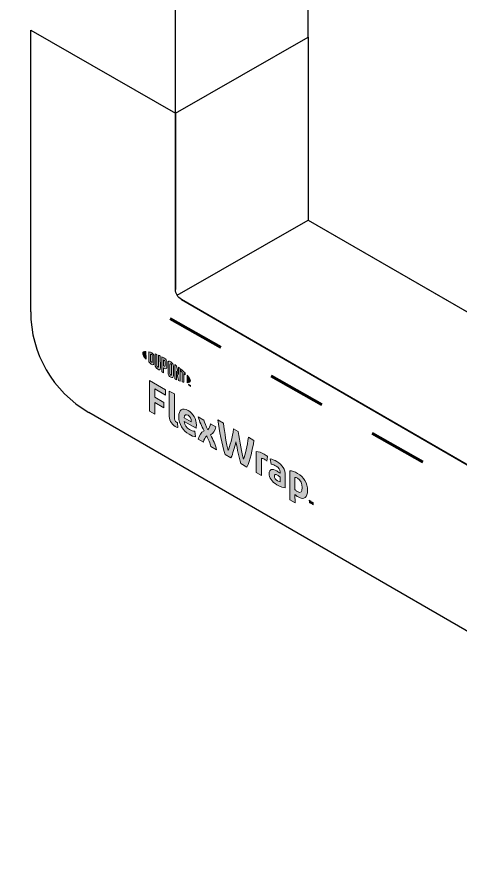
# Model space of a CAD drawing. Header units: inches. Extents: x -20.7 to 76.3, y -55.2 to 19.1.
# Drawn here: x -4.307 to -3.353, y -31.288 to -29.48 of the extents above; entities that cross this region are included whole.
import ezdxf

# ---------------------------------------------------------------- set-up
doc = ezdxf.new("R2010")
doc.units = ezdxf.units.IN
doc.header["$MEASUREMENT"] = 0
doc.linetypes.add('AI-Linetype-60', pattern=[1.199738, 0.599869, -0.119974, 0.119974, -0.119974, 0.119974, -0.119974])
doc.linetypes.add('AI-Linetype-61', pattern=[0.25, 0.125, -0.125])
doc.layers.add('G-ANNO-TTLB', color=7, linetype='Continuous', lineweight=0)
doc.layers.add('TYVEK', color=7, linetype='Continuous', lineweight=0)

# ---------------------------------------------------------------- blocks, each defined once
blk = doc.blocks.new('Block_299')
at = {"layer": 'TYVEK', "color": 252, "lineweight": 25, "true_color": 0x848484}
for points in [[(-4.232, -29.8078)], [(-4.232, -30.0361)]]:
    blk.add_lwpolyline(points, dxfattribs=at)
blk = doc.blocks.new('Block_300')
at = {"layer": 'TYVEK', "color": 252, "lineweight": 25, "true_color": 0x848484}
for points in [[(-4.232, -30.0361)], [(-2.7229, -30.9092)]]:
    blk.add_lwpolyline(points, dxfattribs=at)
blk = doc.blocks.new('Block_301')
at = {"layer": 'TYVEK', "color": 4, "lineweight": 25, "true_color": 0x00ffff}
for points in [[(-3.7916, -29.9819)], [(-3.9572, -30.0766)]]:
    blk.add_lwpolyline(points, dxfattribs=at)
blk = doc.blocks.new('Block_310')
at = {"layer": 'TYVEK', "true_color": 0x003b71, "transparency": 33554687}
h = blk.add_hatch(color=156, dxfattribs=at)
h.dxf.hatch_style = 2
edge = h.paths.add_edge_path()
edge.add_spline(control_points=[(-3.7029, -30.5017), (-3.7053, -30.5003), (-3.7066, -30.499), (-3.7081, -30.4974), (-3.7081, -30.4974), (-3.7081, -30.4711), (-3.7081, -30.4711), (-3.7064, -30.4713), (-3.705, -30.4717), (-3.703, -30.4729), (-3.6955, -30.4771), (-3.6924, -30.4845), (-3.6924, -30.493), (-3.6923, -30.5027), (-3.6957, -30.5058), (-3.7029, -30.5017)], knot_values=[0, 0, 0, 0, 1, 1, 1, 2, 2, 2, 3, 3, 3, 4, 4, 4, 5, 5, 5, 5], degree=3, periodic=0)
edge = h.paths.add_edge_path()
edge.add_spline(control_points=[(-3.7024, -30.4624), (-3.7082, -30.4591), (-3.7147, -30.457), (-3.7194, -30.4567), (-3.7194, -30.4567), (-3.7192, -30.5195), (-3.7192, -30.5195), (-3.7192, -30.5195), (-3.708, -30.5259), (-3.708, -30.5259), (-3.708, -30.5259), (-3.7081, -30.508), (-3.7081, -30.508), (-3.7061, -30.5101), (-3.7041, -30.5116), (-3.7012, -30.5131), (-3.6885, -30.5205), (-3.6809, -30.5146), (-3.681, -30.4991), (-3.681, -30.4841), (-3.689, -30.4701), (-3.7024, -30.4624)], knot_values=[0, 0, 0, 0, 1, 1, 1, 2, 2, 2, 3, 3, 3, 4, 4, 4, 5, 5, 5, 6, 6, 6, 7, 7, 7, 7], degree=3, periodic=0)
h = blk.add_hatch(color=156, dxfattribs=at)
h.dxf.hatch_style = 2
edge = h.paths.add_edge_path()
edge.add_spline(control_points=[(-3.6779, -30.52), (-3.6779, -30.52), (-3.6779, -30.521), (-3.6779, -30.521), (-3.6779, -30.521), (-3.6769, -30.5216), (-3.6769, -30.5216), (-3.6769, -30.5216), (-3.6768, -30.5255), (-3.6768, -30.5255), (-3.6768, -30.5255), (-3.6757, -30.5261), (-3.6757, -30.5261), (-3.6757, -30.5261), (-3.6757, -30.5223), (-3.6757, -30.5223), (-3.6757, -30.5223), (-3.6746, -30.5229), (-3.6746, -30.5229), (-3.6746, -30.5229), (-3.6746, -30.5218), (-3.6746, -30.5218), (-3.6746, -30.5218), (-3.6779, -30.52), (-3.6779, -30.52)], knot_values=[0, 0, 0, 0, 1, 1, 1, 2, 2, 2, 3, 3, 3, 4, 4, 4, 5, 5, 5, 6, 6, 6, 7, 7, 7, 8, 8, 8, 8], degree=3, periodic=0)
edge = h.paths.add_edge_path()
edge.add_spline(control_points=[(-3.6703, -30.5243), (-3.6707, -30.5252), (-3.6711, -30.5258), (-3.6716, -30.5264), (-3.6721, -30.5253), (-3.6725, -30.5242), (-3.6729, -30.5228), (-3.6729, -30.5228), (-3.6741, -30.5221), (-3.6741, -30.5221), (-3.6741, -30.5221), (-3.6741, -30.527), (-3.6741, -30.527), (-3.6741, -30.527), (-3.673, -30.5275), (-3.673, -30.5275), (-3.673, -30.5275), (-3.673, -30.5254), (-3.673, -30.5254), (-3.673, -30.5254), (-3.6731, -30.5245), (-3.6731, -30.5245), (-3.6727, -30.5255), (-3.6723, -30.5265), (-3.672, -30.5273), (-3.672, -30.5273), (-3.6712, -30.5277), (-3.6712, -30.5277), (-3.6709, -30.5274), (-3.6705, -30.5268), (-3.6701, -30.5263), (-3.6701, -30.5263), (-3.6702, -30.527), (-3.6702, -30.527), (-3.6702, -30.527), (-3.6702, -30.5292), (-3.6702, -30.5292), (-3.6702, -30.5292), (-3.6692, -30.5298), (-3.6692, -30.5298), (-3.6692, -30.5298), (-3.6692, -30.525), (-3.6692, -30.525), (-3.6692, -30.525), (-3.6703, -30.5243), (-3.6703, -30.5243)], knot_values=[0, 0, 0, 0, 1, 1, 1, 2, 2, 2, 3, 3, 3, 4, 4, 4, 5, 5, 5, 6, 6, 6, 7, 7, 7, 8, 8, 8, 9, 9, 9, 10, 10, 10, 11, 11, 11, 12, 12, 12, 13, 13, 13, 14, 14, 14, 15, 15, 15, 15], degree=3, periodic=0)
at = {"layer": 'TYVEK'}
for points, knots in [([(-3.7024, -30.4624), (-3.7082, -30.4591), (-3.7147, -30.457), (-3.7194, -30.4567), (-3.7194, -30.4567), (-3.7192, -30.5195), (-3.7192, -30.5195), (-3.7192, -30.5195), (-3.708, -30.5259), (-3.708, -30.5259), (-3.708, -30.5259), (-3.7081, -30.508), (-3.7081, -30.508), (-3.7061, -30.5101), (-3.7041, -30.5116), (-3.7012, -30.5131), (-3.6885, -30.5205), (-3.6809, -30.5146), (-3.681, -30.4991), (-3.681, -30.4841), (-3.689, -30.4701), (-3.7024, -30.4624)], [0, 0, 0, 0, 1, 1, 1, 2, 2, 2, 3, 3, 3, 4, 4, 4, 5, 5, 5, 6, 6, 6, 7, 7, 7, 7]), ([(-3.7029, -30.5017), (-3.7053, -30.5003), (-3.7066, -30.499), (-3.7081, -30.4974), (-3.7081, -30.4974), (-3.7081, -30.4711), (-3.7081, -30.4711), (-3.7064, -30.4713), (-3.705, -30.4717), (-3.703, -30.4729), (-3.6955, -30.4771), (-3.6924, -30.4845), (-3.6924, -30.493), (-3.6923, -30.5027), (-3.6957, -30.5058), (-3.7029, -30.5017)], [0, 0, 0, 0, 1, 1, 1, 2, 2, 2, 3, 3, 3, 4, 4, 4, 5, 5, 5, 5]), ([(-3.6779, -30.52), (-3.6779, -30.52), (-3.6779, -30.521), (-3.6779, -30.521), (-3.6779, -30.521), (-3.6769, -30.5216), (-3.6769, -30.5216), (-3.6769, -30.5216), (-3.6768, -30.5255), (-3.6768, -30.5255), (-3.6768, -30.5255), (-3.6757, -30.5261), (-3.6757, -30.5261), (-3.6757, -30.5261), (-3.6757, -30.5223), (-3.6757, -30.5223), (-3.6757, -30.5223), (-3.6746, -30.5229), (-3.6746, -30.5229), (-3.6746, -30.5229), (-3.6746, -30.5218), (-3.6746, -30.5218), (-3.6746, -30.5218), (-3.6779, -30.52), (-3.6779, -30.52)], [0, 0, 0, 0, 1, 1, 1, 2, 2, 2, 3, 3, 3, 4, 4, 4, 5, 5, 5, 6, 6, 6, 7, 7, 7, 8, 8, 8, 8]), ([(-3.6703, -30.5243), (-3.6707, -30.5252), (-3.6711, -30.5258), (-3.6716, -30.5264), (-3.6721, -30.5253), (-3.6725, -30.5242), (-3.6729, -30.5228), (-3.6729, -30.5228), (-3.6741, -30.5221), (-3.6741, -30.5221), (-3.6741, -30.5221), (-3.6741, -30.527), (-3.6741, -30.527), (-3.6741, -30.527), (-3.673, -30.5275), (-3.673, -30.5275), (-3.673, -30.5275), (-3.673, -30.5254), (-3.673, -30.5254), (-3.673, -30.5254), (-3.6731, -30.5245), (-3.6731, -30.5245), (-3.6727, -30.5255), (-3.6723, -30.5265), (-3.672, -30.5273), (-3.672, -30.5273), (-3.6712, -30.5277), (-3.6712, -30.5277), (-3.6709, -30.5274), (-3.6705, -30.5268), (-3.6701, -30.5263), (-3.6701, -30.5263), (-3.6702, -30.527), (-3.6702, -30.527), (-3.6702, -30.527), (-3.6702, -30.5292), (-3.6702, -30.5292), (-3.6702, -30.5292), (-3.6692, -30.5298), (-3.6692, -30.5298), (-3.6692, -30.5298), (-3.6692, -30.525), (-3.6692, -30.525), (-3.6692, -30.525), (-3.6703, -30.5243), (-3.6703, -30.5243)], [0, 0, 0, 0, 1, 1, 1, 2, 2, 2, 3, 3, 3, 4, 4, 4, 5, 5, 5, 6, 6, 6, 7, 7, 7, 8, 8, 8, 9, 9, 9, 10, 10, 10, 11, 11, 11, 12, 12, 12, 13, 13, 13, 14, 14, 14, 15, 15, 15, 15])]:
    blk.add_open_spline(points, degree=3, knots=knots, dxfattribs=at)
blk = doc.blocks.new('Block_309')
at = {"layer": 'TYVEK'}
blk.add_blockref('Block_310', (0, 0), dxfattribs=at)
blk = doc.blocks.new('Block_308')
at = {"layer": 'TYVEK', "true_color": 0x003b71, "transparency": 33554687}
h = blk.add_hatch(color=156, dxfattribs=at)
h.dxf.hatch_style = 2
edge = h.paths.add_edge_path()
edge.add_spline(control_points=[(-3.9865, -30.2826), (-3.9865, -30.2826), (-4.0213, -30.2627), (-4.0213, -30.2627), (-4.0213, -30.2627), (-4.0212, -30.3285), (-4.0212, -30.3285), (-4.0212, -30.3285), (-4.0094, -30.3352), (-4.0094, -30.3352), (-4.0094, -30.3352), (-4.0095, -30.3103), (-4.0095, -30.3103), (-4.0095, -30.3103), (-3.9901, -30.3214), (-3.9901, -30.3214), (-3.9901, -30.3214), (-3.9902, -30.3099), (-3.9902, -30.3099), (-3.9902, -30.3099), (-4.0095, -30.2987), (-4.0095, -30.2987), (-4.0095, -30.2987), (-4.0096, -30.2809), (-4.0096, -30.2809), (-4.0096, -30.2809), (-3.9865, -30.2942), (-3.9865, -30.2942), (-3.9865, -30.2942), (-3.9865, -30.2826), (-3.9865, -30.2826)], knot_values=[0, 0, 0, 0, 1, 1, 1, 2, 2, 2, 3, 3, 3, 4, 4, 4, 5, 5, 5, 6, 6, 6, 7, 7, 7, 8, 8, 8, 9, 9, 9, 10, 10, 10, 10], degree=3, periodic=0)
h = blk.add_hatch(color=156, dxfattribs=at)
h.dxf.hatch_style = 2
edge = h.paths.add_edge_path()
edge.add_spline(control_points=[(-3.9607, -30.3534), (-3.9615, -30.3532), (-3.9623, -30.3528), (-3.963, -30.3523), (-3.9663, -30.3504), (-3.9675, -30.3471), (-3.9675, -30.3419), (-3.9675, -30.3419), (-3.9676, -30.2912), (-3.9676, -30.2912), (-3.9676, -30.2912), (-3.9788, -30.2855), (-3.9788, -30.2855), (-3.9788, -30.2855), (-3.9787, -30.3357), (-3.9787, -30.3357), (-3.9787, -30.347), (-3.975, -30.3561), (-3.9656, -30.3616), (-3.9639, -30.3625), (-3.9614, -30.3635), (-3.9599, -30.3641), (-3.9599, -30.3641), (-3.9607, -30.3534), (-3.9607, -30.3534)], knot_values=[0, 0, 0, 0, 1, 1, 1, 2, 2, 2, 3, 3, 3, 4, 4, 4, 5, 5, 5, 6, 6, 6, 7, 7, 7, 8, 8, 8, 8], degree=3, periodic=0)
h = blk.add_hatch(color=156, dxfattribs=at)
h.dxf.hatch_style = 2
edge = h.paths.add_edge_path()
edge.add_spline(control_points=[(-3.9312, -30.3517), (-3.9312, -30.3517), (-3.9467, -30.3427), (-3.9467, -30.3427), (-3.9459, -30.3368), (-3.9428, -30.3347), (-3.9381, -30.3374), (-3.9336, -30.34), (-3.9312, -30.3453), (-3.9312, -30.3505), (-3.9312, -30.3505), (-3.9312, -30.3517), (-3.9312, -30.3517)], knot_values=[0, 0, 0, 0, 1, 1, 1, 2, 2, 2, 3, 3, 3, 4, 4, 4, 4], degree=3, periodic=0)
edge = h.paths.add_edge_path()
edge.add_spline(control_points=[(-3.9203, -30.3586), (-3.9204, -30.346), (-3.9274, -30.3332), (-3.9381, -30.327), (-3.9501, -30.3202), (-3.9583, -30.3257), (-3.9583, -30.3405), (-3.9582, -30.3562), (-3.9492, -30.3709), (-3.9361, -30.3784), (-3.9308, -30.3816), (-3.9255, -30.3833), (-3.9218, -30.3835), (-3.9218, -30.3835), (-3.9237, -30.372), (-3.9237, -30.372), (-3.9271, -30.3717), (-3.931, -30.3705), (-3.935, -30.3682), (-3.9415, -30.3644), (-3.9454, -30.3589), (-3.9465, -30.3507), (-3.9465, -30.3507), (-3.9207, -30.3655), (-3.9207, -30.3655), (-3.9205, -30.3637), (-3.9203, -30.3614), (-3.9203, -30.3586)], knot_values=[0, 0, 0, 0, 1, 1, 1, 2, 2, 2, 3, 3, 3, 4, 4, 4, 5, 5, 5, 6, 6, 6, 7, 7, 7, 8, 8, 8, 9, 9, 9, 9], degree=3, periodic=0)
h = blk.add_hatch(color=156, dxfattribs=at)
h.dxf.hatch_style = 2
edge = h.paths.add_edge_path()
edge.add_spline(control_points=[(-3.8898, -30.3798), (-3.8837, -30.3761), (-3.8802, -30.3712), (-3.8781, -30.3626), (-3.8781, -30.3626), (-3.8896, -30.3561), (-3.8896, -30.3561), (-3.89, -30.3611), (-3.8927, -30.3651), (-3.8957, -30.3686), (-3.8993, -30.3612), (-3.9029, -30.3527), (-3.904, -30.3478), (-3.904, -30.3478), (-3.9161, -30.3408), (-3.9161, -30.3408), (-3.9135, -30.3517), (-3.9092, -30.3607), (-3.9038, -30.3707), (-3.9103, -30.3749), (-3.914, -30.3802), (-3.9161, -30.3889), (-3.9161, -30.3889), (-3.9051, -30.3951), (-3.9051, -30.3951), (-3.9041, -30.3891), (-3.9011, -30.3851), (-3.898, -30.3818), (-3.8946, -30.3889), (-3.8904, -30.3983), (-3.8888, -30.4046), (-3.8888, -30.4046), (-3.8766, -30.4115), (-3.8766, -30.4115), (-3.88, -30.3996), (-3.8839, -30.3908), (-3.8898, -30.3798)], knot_values=[0, 0, 0, 0, 1, 1, 1, 2, 2, 2, 3, 3, 3, 4, 4, 4, 5, 5, 5, 6, 6, 6, 7, 7, 7, 8, 8, 8, 9, 9, 9, 10, 10, 10, 11, 11, 11, 12, 12, 12, 12], degree=3, periodic=0)
h = blk.add_hatch(color=156, dxfattribs=at)
h.dxf.hatch_style = 2
edge = h.paths.add_edge_path()
edge.add_spline(control_points=[(-3.8084, -30.3849), (-3.8107, -30.4034), (-3.8153, -30.423), (-3.8185, -30.4322), (-3.8222, -30.4191), (-3.8275, -30.3944), (-3.83, -30.3725), (-3.83, -30.3725), (-3.8404, -30.3665), (-3.8404, -30.3665), (-3.8428, -30.3856), (-3.8482, -30.4042), (-3.8517, -30.4132), (-3.855, -30.4002), (-3.8597, -30.3753), (-3.8622, -30.3541), (-3.8622, -30.3541), (-3.8741, -30.3473), (-3.8741, -30.3473), (-3.871, -30.3708), (-3.8651, -30.4), (-3.8586, -30.4218), (-3.8586, -30.4218), (-3.8458, -30.4292), (-3.8458, -30.4292), (-3.8417, -30.4198), (-3.8383, -30.408), (-3.8352, -30.3943), (-3.8321, -30.4115), (-3.8285, -30.4274), (-3.8244, -30.4415), (-3.8244, -30.4415), (-3.8116, -30.4488), (-3.8116, -30.4488), (-3.8048, -30.4348), (-3.7995, -30.412), (-3.7964, -30.3918), (-3.7964, -30.3918), (-3.8084, -30.3849), (-3.8084, -30.3849)], knot_values=[0, 0, 0, 0, 1, 1, 1, 2, 2, 2, 3, 3, 3, 4, 4, 4, 5, 5, 5, 6, 6, 6, 7, 7, 7, 8, 8, 8, 9, 9, 9, 10, 10, 10, 11, 11, 11, 12, 12, 12, 13, 13, 13, 13], degree=3, periodic=0)
h = blk.add_hatch(color=156, dxfattribs=at)
h.dxf.hatch_style = 2
edge = h.paths.add_edge_path()
edge.add_spline(control_points=[(-3.7742, -30.4211), (-3.7801, -30.4178), (-3.7869, -30.4154), (-3.7914, -30.4154), (-3.7914, -30.4154), (-3.7913, -30.4605), (-3.7913, -30.4605), (-3.7913, -30.4605), (-3.78, -30.4669), (-3.78, -30.4669), (-3.78, -30.4669), (-3.7801, -30.4301), (-3.7801, -30.4301), (-3.7784, -30.4301), (-3.7764, -30.4306), (-3.7733, -30.4324), (-3.7717, -30.4334), (-3.7699, -30.4346), (-3.7685, -30.4359), (-3.7685, -30.4359), (-3.7669, -30.4262), (-3.7669, -30.4262), (-3.7685, -30.4248), (-3.7714, -30.4228), (-3.7742, -30.4211)], knot_values=[0, 0, 0, 0, 1, 1, 1, 2, 2, 2, 3, 3, 3, 4, 4, 4, 5, 5, 5, 6, 6, 6, 7, 7, 7, 8, 8, 8, 8], degree=3, periodic=0)
h = blk.add_hatch(color=156, dxfattribs=at)
h.dxf.hatch_style = 2
edge = h.paths.add_edge_path()
edge.add_spline(control_points=[(-3.74, -30.4804), (-3.7412, -30.4805), (-3.7432, -30.4799), (-3.7457, -30.4785), (-3.7501, -30.476), (-3.7524, -30.4725), (-3.7525, -30.4686), (-3.7525, -30.4642), (-3.7496, -30.4642), (-3.7458, -30.4663), (-3.7438, -30.4674), (-3.7419, -30.4689), (-3.74, -30.4704), (-3.74, -30.4704), (-3.74, -30.4804), (-3.74, -30.4804)], knot_values=[0, 0, 0, 0, 1, 1, 1, 2, 2, 2, 3, 3, 3, 4, 4, 4, 5, 5, 5, 5], degree=3, periodic=0)
edge = h.paths.add_edge_path()
edge.add_spline(control_points=[(-3.7291, -30.4671), (-3.7291, -30.4544), (-3.7351, -30.4436), (-3.7471, -30.4367), (-3.752, -30.4339), (-3.7577, -30.4318), (-3.7612, -30.4315), (-3.7612, -30.4315), (-3.7591, -30.4428), (-3.7591, -30.4428), (-3.7558, -30.4431), (-3.7519, -30.4446), (-3.7484, -30.4467), (-3.7429, -30.4499), (-3.7401, -30.4542), (-3.74, -30.4599), (-3.74, -30.4599), (-3.74, -30.4622), (-3.74, -30.4622), (-3.7421, -30.4607), (-3.745, -30.4586), (-3.7473, -30.4573), (-3.7571, -30.4517), (-3.7637, -30.4534), (-3.7637, -30.4628), (-3.7637, -30.4712), (-3.7579, -30.4807), (-3.7468, -30.4871), (-3.7386, -30.4919), (-3.7324, -30.4933), (-3.729, -30.4933), (-3.729, -30.4933), (-3.7291, -30.4671), (-3.7291, -30.4671)], knot_values=[0, 0, 0, 0, 1, 1, 1, 2, 2, 2, 3, 3, 3, 4, 4, 4, 5, 5, 5, 6, 6, 6, 7, 7, 7, 8, 8, 8, 9, 9, 9, 10, 10, 10, 11, 11, 11, 11], degree=3, periodic=0)
at = {"layer": 'TYVEK'}
for points, knots in [([(-3.9865, -30.2826), (-3.9865, -30.2826), (-4.0213, -30.2627), (-4.0213, -30.2627), (-4.0213, -30.2627), (-4.0212, -30.3285), (-4.0212, -30.3285), (-4.0212, -30.3285), (-4.0094, -30.3352), (-4.0094, -30.3352), (-4.0094, -30.3352), (-4.0095, -30.3103), (-4.0095, -30.3103), (-4.0095, -30.3103), (-3.9901, -30.3214), (-3.9901, -30.3214), (-3.9901, -30.3214), (-3.9902, -30.3099), (-3.9902, -30.3099), (-3.9902, -30.3099), (-4.0095, -30.2987), (-4.0095, -30.2987), (-4.0095, -30.2987), (-4.0096, -30.2809), (-4.0096, -30.2809), (-4.0096, -30.2809), (-3.9865, -30.2942), (-3.9865, -30.2942), (-3.9865, -30.2942), (-3.9865, -30.2826), (-3.9865, -30.2826)], [0, 0, 0, 0, 1, 1, 1, 2, 2, 2, 3, 3, 3, 4, 4, 4, 5, 5, 5, 6, 6, 6, 7, 7, 7, 8, 8, 8, 9, 9, 9, 10, 10, 10, 10]), ([(-3.9607, -30.3534), (-3.9615, -30.3532), (-3.9623, -30.3528), (-3.963, -30.3523), (-3.9663, -30.3504), (-3.9675, -30.3471), (-3.9675, -30.3419), (-3.9675, -30.3419), (-3.9676, -30.2912), (-3.9676, -30.2912), (-3.9676, -30.2912), (-3.9788, -30.2855), (-3.9788, -30.2855), (-3.9788, -30.2855), (-3.9787, -30.3357), (-3.9787, -30.3357), (-3.9787, -30.347), (-3.975, -30.3561), (-3.9656, -30.3616), (-3.9639, -30.3625), (-3.9614, -30.3635), (-3.9599, -30.3641), (-3.9599, -30.3641), (-3.9607, -30.3534), (-3.9607, -30.3534)], [0, 0, 0, 0, 1, 1, 1, 2, 2, 2, 3, 3, 3, 4, 4, 4, 5, 5, 5, 6, 6, 6, 7, 7, 7, 8, 8, 8, 8]), ([(-3.9203, -30.3586), (-3.9204, -30.346), (-3.9274, -30.3332), (-3.9381, -30.327), (-3.9501, -30.3202), (-3.9583, -30.3257), (-3.9583, -30.3405), (-3.9582, -30.3562), (-3.9492, -30.3709), (-3.9361, -30.3784), (-3.9308, -30.3816), (-3.9255, -30.3833), (-3.9218, -30.3835), (-3.9218, -30.3835), (-3.9237, -30.372), (-3.9237, -30.372), (-3.9271, -30.3717), (-3.931, -30.3705), (-3.935, -30.3682), (-3.9415, -30.3644), (-3.9454, -30.3589), (-3.9465, -30.3507), (-3.9465, -30.3507), (-3.9207, -30.3655), (-3.9207, -30.3655), (-3.9205, -30.3637), (-3.9203, -30.3614), (-3.9203, -30.3586)], [0, 0, 0, 0, 1, 1, 1, 2, 2, 2, 3, 3, 3, 4, 4, 4, 5, 5, 5, 6, 6, 6, 7, 7, 7, 8, 8, 8, 9, 9, 9, 9]), ([(-3.9312, -30.3517), (-3.9312, -30.3517), (-3.9467, -30.3427), (-3.9467, -30.3427), (-3.9459, -30.3368), (-3.9428, -30.3347), (-3.9381, -30.3374), (-3.9336, -30.34), (-3.9312, -30.3453), (-3.9312, -30.3505), (-3.9312, -30.3505), (-3.9312, -30.3517), (-3.9312, -30.3517)], [0, 0, 0, 0, 1, 1, 1, 2, 2, 2, 3, 3, 3, 4, 4, 4, 4]), ([(-3.8898, -30.3798), (-3.8837, -30.3761), (-3.8802, -30.3712), (-3.8781, -30.3626), (-3.8781, -30.3626), (-3.8896, -30.3561), (-3.8896, -30.3561), (-3.89, -30.3611), (-3.8927, -30.3651), (-3.8957, -30.3686), (-3.8993, -30.3612), (-3.9029, -30.3527), (-3.904, -30.3478), (-3.904, -30.3478), (-3.9161, -30.3408), (-3.9161, -30.3408), (-3.9135, -30.3517), (-3.9092, -30.3607), (-3.9038, -30.3707), (-3.9103, -30.3749), (-3.914, -30.3802), (-3.9161, -30.3889), (-3.9161, -30.3889), (-3.9051, -30.3951), (-3.9051, -30.3951), (-3.9041, -30.3891), (-3.9011, -30.3851), (-3.898, -30.3818), (-3.8946, -30.3889), (-3.8904, -30.3983), (-3.8888, -30.4046), (-3.8888, -30.4046), (-3.8766, -30.4115), (-3.8766, -30.4115), (-3.88, -30.3996), (-3.8839, -30.3908), (-3.8898, -30.3798)], [0, 0, 0, 0, 1, 1, 1, 2, 2, 2, 3, 3, 3, 4, 4, 4, 5, 5, 5, 6, 6, 6, 7, 7, 7, 8, 8, 8, 9, 9, 9, 10, 10, 10, 11, 11, 11, 12, 12, 12, 12]), ([(-3.8084, -30.3849), (-3.8107, -30.4034), (-3.8153, -30.423), (-3.8185, -30.4322), (-3.8222, -30.4191), (-3.8275, -30.3944), (-3.83, -30.3725), (-3.83, -30.3725), (-3.8404, -30.3665), (-3.8404, -30.3665), (-3.8428, -30.3856), (-3.8482, -30.4042), (-3.8517, -30.4132), (-3.855, -30.4002), (-3.8597, -30.3753), (-3.8622, -30.3541), (-3.8622, -30.3541), (-3.8741, -30.3473), (-3.8741, -30.3473), (-3.871, -30.3708), (-3.8651, -30.4), (-3.8586, -30.4218), (-3.8586, -30.4218), (-3.8458, -30.4292), (-3.8458, -30.4292), (-3.8417, -30.4198), (-3.8383, -30.408), (-3.8352, -30.3943), (-3.8321, -30.4115), (-3.8285, -30.4274), (-3.8244, -30.4415), (-3.8244, -30.4415), (-3.8116, -30.4488), (-3.8116, -30.4488), (-3.8048, -30.4348), (-3.7995, -30.412), (-3.7964, -30.3918), (-3.7964, -30.3918), (-3.8084, -30.3849), (-3.8084, -30.3849)], [0, 0, 0, 0, 1, 1, 1, 2, 2, 2, 3, 3, 3, 4, 4, 4, 5, 5, 5, 6, 6, 6, 7, 7, 7, 8, 8, 8, 9, 9, 9, 10, 10, 10, 11, 11, 11, 12, 12, 12, 13, 13, 13, 13]), ([(-3.7742, -30.4211), (-3.7801, -30.4178), (-3.7869, -30.4154), (-3.7914, -30.4154), (-3.7914, -30.4154), (-3.7913, -30.4605), (-3.7913, -30.4605), (-3.7913, -30.4605), (-3.78, -30.4669), (-3.78, -30.4669), (-3.78, -30.4669), (-3.7801, -30.4301), (-3.7801, -30.4301), (-3.7784, -30.4301), (-3.7764, -30.4306), (-3.7733, -30.4324), (-3.7717, -30.4334), (-3.7699, -30.4346), (-3.7685, -30.4359), (-3.7685, -30.4359), (-3.7669, -30.4262), (-3.7669, -30.4262), (-3.7685, -30.4248), (-3.7714, -30.4228), (-3.7742, -30.4211)], [0, 0, 0, 0, 1, 1, 1, 2, 2, 2, 3, 3, 3, 4, 4, 4, 5, 5, 5, 6, 6, 6, 7, 7, 7, 8, 8, 8, 8]), ([(-3.7291, -30.4671), (-3.7291, -30.4544), (-3.7351, -30.4436), (-3.7471, -30.4367), (-3.752, -30.4339), (-3.7577, -30.4318), (-3.7612, -30.4315), (-3.7612, -30.4315), (-3.7591, -30.4428), (-3.7591, -30.4428), (-3.7558, -30.4431), (-3.7519, -30.4446), (-3.7484, -30.4467), (-3.7429, -30.4499), (-3.7401, -30.4542), (-3.74, -30.4599), (-3.74, -30.4599), (-3.74, -30.4622), (-3.74, -30.4622), (-3.7421, -30.4607), (-3.745, -30.4586), (-3.7473, -30.4573), (-3.7571, -30.4517), (-3.7637, -30.4534), (-3.7637, -30.4628), (-3.7637, -30.4712), (-3.7579, -30.4807), (-3.7468, -30.4871), (-3.7386, -30.4919), (-3.7324, -30.4933), (-3.729, -30.4933), (-3.729, -30.4933), (-3.7291, -30.4671), (-3.7291, -30.4671)], [0, 0, 0, 0, 1, 1, 1, 2, 2, 2, 3, 3, 3, 4, 4, 4, 5, 5, 5, 6, 6, 6, 7, 7, 7, 8, 8, 8, 9, 9, 9, 10, 10, 10, 11, 11, 11, 11]), ([(-3.74, -30.4804), (-3.7412, -30.4805), (-3.7432, -30.4799), (-3.7457, -30.4785), (-3.7501, -30.476), (-3.7524, -30.4725), (-3.7525, -30.4686), (-3.7525, -30.4642), (-3.7496, -30.4642), (-3.7458, -30.4663), (-3.7438, -30.4674), (-3.7419, -30.4689), (-3.74, -30.4704), (-3.74, -30.4704), (-3.74, -30.4804), (-3.74, -30.4804)], [0, 0, 0, 0, 1, 1, 1, 2, 2, 2, 3, 3, 3, 4, 4, 4, 5, 5, 5, 5])]:
    blk.add_open_spline(points, degree=3, knots=knots, dxfattribs=at)
blk.add_blockref('Block_309', (0, 0), dxfattribs=at)
blk = doc.blocks.new('Block_311')
at = {"layer": 'TYVEK', "true_color": 0x003b71, "transparency": 33554687}
h = blk.add_hatch(color=156, dxfattribs=at)
h.dxf.hatch_style = 2
edge = h.paths.add_edge_path()
edge.add_spline(control_points=[(-4.0356, -30.2042), (-4.0356, -30.2073), (-4.0331, -30.2116), (-4.0286, -30.2165), (-4.0286, -30.2165), (-4.0287, -30.2), (-4.0287, -30.2), (-4.0331, -30.1999), (-4.0356, -30.2012), (-4.0356, -30.2042)], knot_values=[0, 0, 0, 0, 1, 1, 1, 2, 2, 2, 3, 3, 3, 3], degree=3, periodic=0)
h = blk.add_hatch(color=156, dxfattribs=at)
h.dxf.hatch_style = 2
edge = h.paths.add_edge_path()
edge.add_spline(control_points=[(-4.0167, -30.2235), (-4.0173, -30.2231), (-4.0183, -30.2224), (-4.0191, -30.2217), (-4.0191, -30.2217), (-4.0191, -30.2059), (-4.0191, -30.2059), (-4.0183, -30.2061), (-4.0173, -30.2064), (-4.0167, -30.2068), (-4.0159, -30.2072), (-4.0153, -30.208), (-4.0153, -30.2092), (-4.0153, -30.2092), (-4.0152, -30.2227), (-4.0152, -30.2227), (-4.0152, -30.2239), (-4.0159, -30.2239), (-4.0167, -30.2235)], knot_values=[0, 0, 0, 0, 1, 1, 1, 2, 2, 2, 3, 3, 3, 4, 4, 4, 5, 5, 5, 6, 6, 6, 6], degree=3, periodic=0)
edge = h.paths.add_edge_path()
edge.add_spline(control_points=[(-4.0118, -30.2107), (-4.0118, -30.2075), (-4.0134, -30.2045), (-4.0162, -30.2029), (-4.0175, -30.2021), (-4.0193, -30.2015), (-4.0225, -30.2009), (-4.0225, -30.2009), (-4.0224, -30.2228), (-4.0224, -30.2228), (-4.0196, -30.2254), (-4.0174, -30.2272), (-4.0162, -30.228), (-4.0133, -30.2296), (-4.0117, -30.2285), (-4.0117, -30.2252), (-4.0117, -30.2252), (-4.0118, -30.2107), (-4.0118, -30.2107)], knot_values=[0, 0, 0, 0, 1, 1, 1, 2, 2, 2, 3, 3, 3, 4, 4, 4, 5, 5, 5, 6, 6, 6, 6], degree=3, periodic=0)
h = blk.add_hatch(color=156, dxfattribs=at)
h.dxf.hatch_style = 2
edge = h.paths.add_edge_path()
edge.add_spline(control_points=[(-4.0017, -30.233), (-4.0017, -30.2343), (-4.0021, -30.2348), (-4.0035, -30.2339), (-4.0048, -30.2329), (-4.0052, -30.232), (-4.0052, -30.2305), (-4.0052, -30.2305), (-4.0053, -30.2067), (-4.0053, -30.2067), (-4.0061, -30.2063), (-4.0081, -30.2055), (-4.009, -30.2051), (-4.009, -30.2051), (-4.0089, -30.2292), (-4.0089, -30.2292), (-4.0089, -30.2331), (-4.0073, -30.2355), (-4.0035, -30.2382), (-4, -30.2407), (-3.9978, -30.2399), (-3.9978, -30.2356), (-3.9978, -30.2356), (-3.9979, -30.2101), (-3.9979, -30.2101), (-3.9986, -30.2098), (-4.001, -30.2086), (-4.0018, -30.2083), (-4.0018, -30.2083), (-4.0017, -30.233), (-4.0017, -30.233)], knot_values=[0, 0, 0, 0, 1, 1, 1, 2, 2, 2, 3, 3, 3, 4, 4, 4, 5, 5, 5, 6, 6, 6, 7, 7, 7, 8, 8, 8, 9, 9, 9, 10, 10, 10, 10], degree=3, periodic=0)
h = blk.add_hatch(color=156, dxfattribs=at)
h.dxf.hatch_style = 2
edge = h.paths.add_edge_path()
edge.add_spline(control_points=[(-3.9875, -30.2307), (-3.9875, -30.2321), (-3.9879, -30.2325), (-3.9895, -30.2316), (-3.9895, -30.2316), (-3.9909, -30.2308), (-3.9909, -30.2308), (-3.9909, -30.2308), (-3.9909, -30.2182), (-3.9909, -30.2182), (-3.9903, -30.2185), (-3.99, -30.2187), (-3.9896, -30.2189), (-3.9879, -30.2199), (-3.9875, -30.2209), (-3.9875, -30.2223), (-3.9875, -30.2223), (-3.9875, -30.2307), (-3.9875, -30.2307)], knot_values=[0, 0, 0, 0, 1, 1, 1, 2, 2, 2, 3, 3, 3, 4, 4, 4, 5, 5, 5, 6, 6, 6, 6], degree=3, periodic=0)
edge = h.paths.add_edge_path()
edge.add_spline(control_points=[(-3.9894, -30.2146), (-3.9901, -30.2142), (-3.9925, -30.2128), (-3.9948, -30.2117), (-3.9948, -30.2117), (-3.9947, -30.2438), (-3.9947, -30.2438), (-3.994, -30.2443), (-3.992, -30.2455), (-3.9909, -30.2462), (-3.9909, -30.2462), (-3.9909, -30.2353), (-3.9909, -30.2353), (-3.9909, -30.2353), (-3.9893, -30.2362), (-3.9893, -30.2362), (-3.9852, -30.2385), (-3.9836, -30.2374), (-3.9836, -30.2333), (-3.9836, -30.2333), (-3.9836, -30.2238), (-3.9836, -30.2238), (-3.9836, -30.2199), (-3.9855, -30.2167), (-3.9894, -30.2146)], knot_values=[0, 0, 0, 0, 1, 1, 1, 2, 2, 2, 3, 3, 3, 4, 4, 4, 5, 5, 5, 6, 6, 6, 7, 7, 7, 8, 8, 8, 8], degree=3, periodic=0)
h = blk.add_hatch(color=156, dxfattribs=at)
h.dxf.hatch_style = 2
edge = h.paths.add_edge_path()
edge.add_spline(control_points=[(-3.9753, -30.2509), (-3.9767, -30.2501), (-3.9771, -30.2492), (-3.9771, -30.2479), (-3.9771, -30.2479), (-3.9772, -30.2279), (-3.9772, -30.2279), (-3.9772, -30.2266), (-3.9768, -30.226), (-3.9753, -30.2269), (-3.9739, -30.2278), (-3.9736, -30.2287), (-3.9736, -30.23), (-3.9736, -30.23), (-3.9735, -30.2499), (-3.9735, -30.2499), (-3.9735, -30.2512), (-3.9739, -30.2517), (-3.9753, -30.2509)], knot_values=[0, 0, 0, 0, 1, 1, 1, 2, 2, 2, 3, 3, 3, 4, 4, 4, 5, 5, 5, 6, 6, 6, 6], degree=3, periodic=0)
edge = h.paths.add_edge_path()
edge.add_spline(control_points=[(-3.9697, -30.232), (-3.9697, -30.2276), (-3.9714, -30.2249), (-3.9753, -30.2225), (-3.9789, -30.2202), (-3.9811, -30.2208), (-3.9811, -30.225), (-3.9811, -30.225), (-3.981, -30.2459), (-3.981, -30.2459), (-3.981, -30.2505), (-3.979, -30.2534), (-3.9753, -30.2554), (-3.9715, -30.2574), (-3.9696, -30.2569), (-3.9696, -30.2521), (-3.9696, -30.2521), (-3.9697, -30.232), (-3.9697, -30.232)], knot_values=[0, 0, 0, 0, 1, 1, 1, 2, 2, 2, 3, 3, 3, 4, 4, 4, 5, 5, 5, 6, 6, 6, 6], degree=3, periodic=0)
h = blk.add_hatch(color=156, dxfattribs=at)
h.dxf.hatch_style = 2
edge = h.paths.add_edge_path()
edge.add_spline(control_points=[(-3.9587, -30.2498), (-3.9587, -30.2498), (-3.9631, -30.231), (-3.9631, -30.231), (-3.9643, -30.2302), (-3.9657, -30.2292), (-3.9668, -30.2284), (-3.9668, -30.2284), (-3.9667, -30.2592), (-3.9667, -30.2592), (-3.966, -30.2596), (-3.964, -30.2604), (-3.963, -30.2609), (-3.963, -30.2609), (-3.9633, -30.2425), (-3.9633, -30.2425), (-3.9633, -30.2425), (-3.9587, -30.2626), (-3.9587, -30.2626), (-3.9577, -30.263), (-3.9563, -30.2635), (-3.9554, -30.2639), (-3.9554, -30.2639), (-3.9554, -30.2368), (-3.9554, -30.2368), (-3.9564, -30.236), (-3.9582, -30.2347), (-3.959, -30.234), (-3.959, -30.234), (-3.9587, -30.2498), (-3.9587, -30.2498)], knot_values=[0, 0, 0, 0, 1, 1, 1, 2, 2, 2, 3, 3, 3, 4, 4, 4, 5, 5, 5, 6, 6, 6, 7, 7, 7, 8, 8, 8, 9, 9, 9, 10, 10, 10, 10], degree=3, periodic=0)
h = blk.add_hatch(color=156, dxfattribs=at)
h.dxf.hatch_style = 2
edge = h.paths.add_edge_path()
edge.add_spline(control_points=[(-3.9535, -30.2426), (-3.9525, -30.2434), (-3.9516, -30.2442), (-3.9506, -30.2449), (-3.9506, -30.2449), (-3.9506, -30.2654), (-3.9506, -30.2654), (-3.9497, -30.2657), (-3.9481, -30.2661), (-3.9471, -30.2664), (-3.9471, -30.2664), (-3.9471, -30.2479), (-3.9471, -30.2479), (-3.9461, -30.2488), (-3.9452, -30.2497), (-3.9443, -30.2504), (-3.9443, -30.2504), (-3.9443, -30.2465), (-3.9443, -30.2465), (-3.9471, -30.2438), (-3.95, -30.2412), (-3.9535, -30.2384), (-3.9535, -30.2384), (-3.9535, -30.2426), (-3.9535, -30.2426)], knot_values=[0, 0, 0, 0, 1, 1, 1, 2, 2, 2, 3, 3, 3, 4, 4, 4, 5, 5, 5, 6, 6, 6, 7, 7, 7, 8, 8, 8, 8], degree=3, periodic=0)
h = blk.add_hatch(color=156, dxfattribs=at)
h.dxf.hatch_style = 2
edge = h.paths.add_edge_path()
edge.add_spline(control_points=[(-3.9331, -30.2631), (-3.9331, -30.2661), (-3.9356, -30.2675), (-3.94, -30.2674), (-3.94, -30.2674), (-3.9401, -30.2509), (-3.9401, -30.2509), (-3.9356, -30.2558), (-3.9331, -30.2601), (-3.9331, -30.2631)], knot_values=[0, 0, 0, 0, 1, 1, 1, 2, 2, 2, 3, 3, 3, 3], degree=3, periodic=0)
h = blk.add_hatch(color=156, dxfattribs=at)
h.dxf.hatch_style = 2
edge = h.paths.add_edge_path()
edge.add_spline(control_points=[(-3.9372, -30.2707), (-3.9372, -30.2707), (-3.9372, -30.2711), (-3.9372, -30.2711), (-3.9372, -30.2711), (-3.9366, -30.2714), (-3.9366, -30.2714), (-3.9366, -30.2714), (-3.9366, -30.2734), (-3.9366, -30.2734), (-3.9366, -30.2734), (-3.9362, -30.2737), (-3.9362, -30.2737), (-3.9362, -30.2737), (-3.9362, -30.2717), (-3.9362, -30.2717), (-3.9362, -30.2717), (-3.9355, -30.272), (-3.9355, -30.272), (-3.9355, -30.272), (-3.9355, -30.2716), (-3.9355, -30.2716), (-3.9355, -30.2716), (-3.9372, -30.2707), (-3.9372, -30.2707)], knot_values=[0, 0, 0, 0, 1, 1, 1, 2, 2, 2, 3, 3, 3, 4, 4, 4, 5, 5, 5, 6, 6, 6, 7, 7, 7, 8, 8, 8, 8], degree=3, periodic=0)
edge = h.paths.add_edge_path()
edge.add_spline(control_points=[(-3.9335, -30.2729), (-3.9335, -30.2729), (-3.934, -30.2736), (-3.934, -30.2736), (-3.934, -30.2736), (-3.9347, -30.2721), (-3.9347, -30.2721), (-3.9347, -30.2721), (-3.9351, -30.2719), (-3.9351, -30.2719), (-3.9351, -30.2719), (-3.9351, -30.2743), (-3.9351, -30.2743), (-3.9351, -30.2743), (-3.9347, -30.2744), (-3.9347, -30.2744), (-3.9347, -30.2744), (-3.9347, -30.2728), (-3.9347, -30.2728), (-3.9347, -30.2728), (-3.934, -30.2743), (-3.934, -30.2743), (-3.934, -30.2743), (-3.9335, -30.2736), (-3.9335, -30.2736), (-3.9335, -30.2736), (-3.9335, -30.2752), (-3.9335, -30.2752), (-3.9335, -30.2752), (-3.9331, -30.2754), (-3.9331, -30.2754), (-3.9331, -30.2754), (-3.9331, -30.2731), (-3.9331, -30.2731), (-3.9331, -30.2731), (-3.9335, -30.2729), (-3.9335, -30.2729)], knot_values=[0, 0, 0, 0, 1, 1, 1, 2, 2, 2, 3, 3, 3, 4, 4, 4, 5, 5, 5, 6, 6, 6, 7, 7, 7, 8, 8, 8, 9, 9, 9, 10, 10, 10, 11, 11, 11, 12, 12, 12, 12], degree=3, periodic=0)
at = {"layer": 'TYVEK'}
for points, knots in [([(-4.0356, -30.2042), (-4.0356, -30.2073), (-4.0331, -30.2116), (-4.0286, -30.2165), (-4.0286, -30.2165), (-4.0287, -30.2), (-4.0287, -30.2), (-4.0331, -30.1999), (-4.0356, -30.2012), (-4.0356, -30.2042)], [0, 0, 0, 0, 1, 1, 1, 2, 2, 2, 3, 3, 3, 3]), ([(-4.0118, -30.2107), (-4.0118, -30.2075), (-4.0134, -30.2045), (-4.0162, -30.2029), (-4.0175, -30.2021), (-4.0193, -30.2015), (-4.0225, -30.2009), (-4.0225, -30.2009), (-4.0224, -30.2228), (-4.0224, -30.2228), (-4.0196, -30.2254), (-4.0174, -30.2272), (-4.0162, -30.228), (-4.0133, -30.2296), (-4.0117, -30.2285), (-4.0117, -30.2252), (-4.0117, -30.2252), (-4.0118, -30.2107), (-4.0118, -30.2107)], [0, 0, 0, 0, 1, 1, 1, 2, 2, 2, 3, 3, 3, 4, 4, 4, 5, 5, 5, 6, 6, 6, 6]), ([(-4.0167, -30.2235), (-4.0173, -30.2231), (-4.0183, -30.2224), (-4.0191, -30.2217), (-4.0191, -30.2217), (-4.0191, -30.2059), (-4.0191, -30.2059), (-4.0183, -30.2061), (-4.0173, -30.2064), (-4.0167, -30.2068), (-4.0159, -30.2072), (-4.0153, -30.208), (-4.0153, -30.2092), (-4.0153, -30.2092), (-4.0152, -30.2227), (-4.0152, -30.2227), (-4.0152, -30.2239), (-4.0159, -30.2239), (-4.0167, -30.2235)], [0, 0, 0, 0, 1, 1, 1, 2, 2, 2, 3, 3, 3, 4, 4, 4, 5, 5, 5, 6, 6, 6, 6]), ([(-4.0017, -30.233), (-4.0017, -30.2343), (-4.0021, -30.2348), (-4.0035, -30.2339), (-4.0048, -30.2329), (-4.0052, -30.232), (-4.0052, -30.2305), (-4.0052, -30.2305), (-4.0053, -30.2067), (-4.0053, -30.2067), (-4.0061, -30.2063), (-4.0081, -30.2055), (-4.009, -30.2051), (-4.009, -30.2051), (-4.0089, -30.2292), (-4.0089, -30.2292), (-4.0089, -30.2331), (-4.0073, -30.2355), (-4.0035, -30.2382), (-4, -30.2407), (-3.9978, -30.2399), (-3.9978, -30.2356), (-3.9978, -30.2356), (-3.9979, -30.2101), (-3.9979, -30.2101), (-3.9986, -30.2098), (-4.001, -30.2086), (-4.0018, -30.2083), (-4.0018, -30.2083), (-4.0017, -30.233), (-4.0017, -30.233)], [0, 0, 0, 0, 1, 1, 1, 2, 2, 2, 3, 3, 3, 4, 4, 4, 5, 5, 5, 6, 6, 6, 7, 7, 7, 8, 8, 8, 9, 9, 9, 10, 10, 10, 10]), ([(-3.9894, -30.2146), (-3.9901, -30.2142), (-3.9925, -30.2128), (-3.9948, -30.2117), (-3.9948, -30.2117), (-3.9947, -30.2438), (-3.9947, -30.2438), (-3.994, -30.2443), (-3.992, -30.2455), (-3.9909, -30.2462), (-3.9909, -30.2462), (-3.9909, -30.2353), (-3.9909, -30.2353), (-3.9909, -30.2353), (-3.9893, -30.2362), (-3.9893, -30.2362), (-3.9852, -30.2385), (-3.9836, -30.2374), (-3.9836, -30.2333), (-3.9836, -30.2333), (-3.9836, -30.2238), (-3.9836, -30.2238), (-3.9836, -30.2199), (-3.9855, -30.2167), (-3.9894, -30.2146)], [0, 0, 0, 0, 1, 1, 1, 2, 2, 2, 3, 3, 3, 4, 4, 4, 5, 5, 5, 6, 6, 6, 7, 7, 7, 8, 8, 8, 8]), ([(-3.9875, -30.2307), (-3.9875, -30.2321), (-3.9879, -30.2325), (-3.9895, -30.2316), (-3.9895, -30.2316), (-3.9909, -30.2308), (-3.9909, -30.2308), (-3.9909, -30.2308), (-3.9909, -30.2182), (-3.9909, -30.2182), (-3.9903, -30.2185), (-3.99, -30.2187), (-3.9896, -30.2189), (-3.9879, -30.2199), (-3.9875, -30.2209), (-3.9875, -30.2223), (-3.9875, -30.2223), (-3.9875, -30.2307), (-3.9875, -30.2307)], [0, 0, 0, 0, 1, 1, 1, 2, 2, 2, 3, 3, 3, 4, 4, 4, 5, 5, 5, 6, 6, 6, 6]), ([(-3.9697, -30.232), (-3.9697, -30.2276), (-3.9714, -30.2249), (-3.9753, -30.2225), (-3.9789, -30.2202), (-3.9811, -30.2208), (-3.9811, -30.225), (-3.9811, -30.225), (-3.981, -30.2459), (-3.981, -30.2459), (-3.981, -30.2505), (-3.979, -30.2534), (-3.9753, -30.2554), (-3.9715, -30.2574), (-3.9696, -30.2569), (-3.9696, -30.2521), (-3.9696, -30.2521), (-3.9697, -30.232), (-3.9697, -30.232)], [0, 0, 0, 0, 1, 1, 1, 2, 2, 2, 3, 3, 3, 4, 4, 4, 5, 5, 5, 6, 6, 6, 6]), ([(-3.9753, -30.2509), (-3.9767, -30.2501), (-3.9771, -30.2492), (-3.9771, -30.2479), (-3.9771, -30.2479), (-3.9772, -30.2279), (-3.9772, -30.2279), (-3.9772, -30.2266), (-3.9768, -30.226), (-3.9753, -30.2269), (-3.9739, -30.2278), (-3.9736, -30.2287), (-3.9736, -30.23), (-3.9736, -30.23), (-3.9735, -30.2499), (-3.9735, -30.2499), (-3.9735, -30.2512), (-3.9739, -30.2517), (-3.9753, -30.2509)], [0, 0, 0, 0, 1, 1, 1, 2, 2, 2, 3, 3, 3, 4, 4, 4, 5, 5, 5, 6, 6, 6, 6]), ([(-3.9587, -30.2498), (-3.9587, -30.2498), (-3.9631, -30.231), (-3.9631, -30.231), (-3.9643, -30.2302), (-3.9657, -30.2292), (-3.9668, -30.2284), (-3.9668, -30.2284), (-3.9667, -30.2592), (-3.9667, -30.2592), (-3.966, -30.2596), (-3.964, -30.2604), (-3.963, -30.2609), (-3.963, -30.2609), (-3.9633, -30.2425), (-3.9633, -30.2425), (-3.9633, -30.2425), (-3.9587, -30.2626), (-3.9587, -30.2626), (-3.9577, -30.263), (-3.9563, -30.2635), (-3.9554, -30.2639), (-3.9554, -30.2639), (-3.9554, -30.2368), (-3.9554, -30.2368), (-3.9564, -30.236), (-3.9582, -30.2347), (-3.959, -30.234), (-3.959, -30.234), (-3.9587, -30.2498), (-3.9587, -30.2498)], [0, 0, 0, 0, 1, 1, 1, 2, 2, 2, 3, 3, 3, 4, 4, 4, 5, 5, 5, 6, 6, 6, 7, 7, 7, 8, 8, 8, 9, 9, 9, 10, 10, 10, 10]), ([(-3.9535, -30.2426), (-3.9525, -30.2434), (-3.9516, -30.2442), (-3.9506, -30.2449), (-3.9506, -30.2449), (-3.9506, -30.2654), (-3.9506, -30.2654), (-3.9497, -30.2657), (-3.9481, -30.2661), (-3.9471, -30.2664), (-3.9471, -30.2664), (-3.9471, -30.2479), (-3.9471, -30.2479), (-3.9461, -30.2488), (-3.9452, -30.2497), (-3.9443, -30.2504), (-3.9443, -30.2504), (-3.9443, -30.2465), (-3.9443, -30.2465), (-3.9471, -30.2438), (-3.95, -30.2412), (-3.9535, -30.2384), (-3.9535, -30.2384), (-3.9535, -30.2426), (-3.9535, -30.2426)], [0, 0, 0, 0, 1, 1, 1, 2, 2, 2, 3, 3, 3, 4, 4, 4, 5, 5, 5, 6, 6, 6, 7, 7, 7, 8, 8, 8, 8]), ([(-3.9331, -30.2631), (-3.9331, -30.2661), (-3.9356, -30.2675), (-3.94, -30.2674), (-3.94, -30.2674), (-3.9401, -30.2509), (-3.9401, -30.2509), (-3.9356, -30.2558), (-3.9331, -30.2601), (-3.9331, -30.2631)], [0, 0, 0, 0, 1, 1, 1, 2, 2, 2, 3, 3, 3, 3]), ([(-3.9372, -30.2707), (-3.9372, -30.2707), (-3.9372, -30.2711), (-3.9372, -30.2711), (-3.9372, -30.2711), (-3.9366, -30.2714), (-3.9366, -30.2714), (-3.9366, -30.2714), (-3.9366, -30.2734), (-3.9366, -30.2734), (-3.9366, -30.2734), (-3.9362, -30.2737), (-3.9362, -30.2737), (-3.9362, -30.2737), (-3.9362, -30.2717), (-3.9362, -30.2717), (-3.9362, -30.2717), (-3.9355, -30.272), (-3.9355, -30.272), (-3.9355, -30.272), (-3.9355, -30.2716), (-3.9355, -30.2716), (-3.9355, -30.2716), (-3.9372, -30.2707), (-3.9372, -30.2707)], [0, 0, 0, 0, 1, 1, 1, 2, 2, 2, 3, 3, 3, 4, 4, 4, 5, 5, 5, 6, 6, 6, 7, 7, 7, 8, 8, 8, 8]), ([(-3.9335, -30.2729), (-3.9335, -30.2729), (-3.934, -30.2736), (-3.934, -30.2736), (-3.934, -30.2736), (-3.9347, -30.2721), (-3.9347, -30.2721), (-3.9347, -30.2721), (-3.9351, -30.2719), (-3.9351, -30.2719), (-3.9351, -30.2719), (-3.9351, -30.2743), (-3.9351, -30.2743), (-3.9351, -30.2743), (-3.9347, -30.2744), (-3.9347, -30.2744), (-3.9347, -30.2744), (-3.9347, -30.2728), (-3.9347, -30.2728), (-3.9347, -30.2728), (-3.934, -30.2743), (-3.934, -30.2743), (-3.934, -30.2743), (-3.9335, -30.2736), (-3.9335, -30.2736), (-3.9335, -30.2736), (-3.9335, -30.2752), (-3.9335, -30.2752), (-3.9335, -30.2752), (-3.9331, -30.2754), (-3.9331, -30.2754), (-3.9331, -30.2754), (-3.9331, -30.2731), (-3.9331, -30.2731), (-3.9331, -30.2731), (-3.9335, -30.2729), (-3.9335, -30.2729)], [0, 0, 0, 0, 1, 1, 1, 2, 2, 2, 3, 3, 3, 4, 4, 4, 5, 5, 5, 6, 6, 6, 7, 7, 7, 8, 8, 8, 9, 9, 9, 10, 10, 10, 11, 11, 11, 12, 12, 12, 12])]:
    blk.add_open_spline(points, degree=3, knots=knots, dxfattribs=at)
blk = doc.blocks.new('Block_307')
at = {"layer": 'TYVEK'}
for name in ['Block_311', 'Block_308']:
    blk.add_blockref(name, (0, 0), dxfattribs=at)

msp = doc.modelspace()

# ---------------------------------------------------------------- hatches: boundary and pattern name
at = {"layer": 'G-ANNO-TTLB', "true_color": 0xff00ff, "transparency": 33554687}
h = msp.add_hatch(color=6, dxfattribs=at)
edge = h.paths.add_edge_path()
edge.add_spline(control_points=[(20.0382, -55.2136), (20.0382, -55.2136), (-20.6495, -55.2136), (-20.6495, -55.2136), (-20.6495, -55.2136), (-20.6495, -21.0886), (-20.6495, -21.0886), (-20.6495, -21.0886), (20.0382, -21.0886), (20.0382, -21.0886), (20.0382, -21.0886), (20.0382, -55.2136), (20.0382, -55.2136)], knot_values=[0, 0, 0, 0, 1, 1, 1, 2, 2, 2, 3, 3, 3, 4, 4, 4, 4], degree=3, periodic=0)
edge = h.paths.add_edge_path()
edge.add_spline(control_points=[(-20.5245, -21.2136), (-20.5245, -21.2136), (-20.5245, -55.0886), (-20.5245, -55.0886), (-20.5245, -55.0886), (19.9132, -55.0886), (19.9132, -55.0886), (19.9132, -55.0886), (19.9132, -21.2136), (19.9132, -21.2136), (19.9132, -21.2136), (-20.5245, -21.2136), (-20.5245, -21.2136)], knot_values=[0, 0, 0, 0, 1, 1, 1, 2, 2, 2, 3, 3, 3, 4, 4, 4, 4], degree=3, periodic=0)
edge.add_line((-20.5245, -21.2136), (-20.5245, -21.2136))

# ---------------------------------------------------------------- linework, layer by layer
at = {"layer": 'G-ANNO-TTLB'}
for points in [[(20.0382, -55.2136), (20.0382, -55.2136), (-20.6495, -55.2136), (-20.6495, -55.2136), (-20.6495, -55.2136), (-20.6495, -21.0886), (-20.6495, -21.0886), (-20.6495, -21.0886), (20.0382, -21.0886), (20.0382, -21.0886), (20.0382, -21.0886), (20.0382, -55.2136), (20.0382, -55.2136)], [(-20.5245, -21.2136), (-20.5245, -21.2136), (-20.5245, -55.0886), (-20.5245, -55.0886), (-20.5245, -55.0886), (19.9132, -55.0886), (19.9132, -55.0886), (19.9132, -55.0886), (19.9132, -21.2136), (19.9132, -21.2136), (19.9132, -21.2136), (-20.5245, -21.2136), (-20.5245, -21.2136)]]:
    msp.add_open_spline(points, degree=3, knots=[0, 0, 0, 0, 1, 1, 1, 2, 2, 2, 3, 3, 3, 4, 4, 4, 4], dxfattribs=at)
at = {"layer": 'TYVEK', "color": 33, "lineweight": 25, "true_color": 0xcc9966}
msp.add_line((-3.6796, -29.5244), (-3.6796, -27.8651), dxfattribs=at)
at = {"layer": 'TYVEK', "color": 18, "lineweight": 25, "true_color": 0x000000}
msp.add_line((-3.9651, -29.6876), (-3.9651, -28.9481), dxfattribs=at)
at = {"layer": 'TYVEK', "color": 4, "lineweight": 25, "true_color": 0x00ffff}
for p, q in [((-4.2767, -30.1148), (-4.2767, -29.5089)), ((-4.2767, -29.5089), (-3.9651, -29.6876)), ((-3.9651, -29.6876), (-3.6796, -29.5244)), ((-3.6796, -29.5244), (-3.6796, -29.9178)), ((-3.9651, -29.6876), (-3.9651, -30.0666)), ((-3.9617, -30.0791), (-3.6796, -29.9178)), ((-3.6796, -29.9178), (-2.8178, -30.4147)), ((-3.9526, -30.0882), (-2.8412, -30.7311)), ((-2.8303, -31.0957), (-4.1519, -30.3312))]:
    msp.add_line(p, q, dxfattribs=at)
at = {"layer": 'TYVEK', "color": 18, "linetype": 'AI-Linetype-61', "lineweight": 70, "true_color": 0x000000}
msp.add_line((-3.9767, -30.1295), (-2.8477, -30.7694), dxfattribs=at)
at = {"layer": 'TYVEK', "color": 4, "lineweight": 25, "true_color": 0x00ffff}
msp.add_lwpolyline([(-3.9694, -30.0801)], dxfattribs=at)
at = {"layer": 'TYVEK', "color": 165, "lineweight": 25, "true_color": 0x4c5f99}
msp.add_lwpolyline([(-3.9572, -30.0766)], dxfattribs=at)
at = {"layer": 'TYVEK', "color": 247, "linetype": 'AI-Linetype-60', "lineweight": 25, "true_color": 0x7f3f4f}
msp.add_lwpolyline([(-3.9705, -30.086)], dxfattribs=at)
at = {"layer": 'TYVEK', "color": 4, "lineweight": 25, "true_color": 0x00ffff}
msp.add_open_spline([(-3.6796, -29.5244), (-3.6796, -29.5244), (-3.9651, -29.6876), (-3.9651, -29.6876), (-3.9651, -29.6876), (-3.9651, -30.0666), (-3.9651, -30.0666), (-3.9651, -30.0755), (-3.9603, -30.0838), (-3.9526, -30.0882), (-3.9526, -30.0882), (-2.8412, -30.7311), (-2.8412, -30.7311), (-2.8338, -30.7354), (-2.8242, -30.7329), (-2.8199, -30.7254), (-2.8185, -30.723), (-2.8178, -30.7203), (-2.8178, -30.7176), (-2.8178, -30.7176), (-2.8178, -30.4147), (-2.8178, -30.4147), (-2.8178, -30.4147), (-3.6796, -29.9178), (-3.6796, -29.9178), (-3.6796, -29.9178), (-3.6796, -29.5244), (-3.6796, -29.5244), (-3.6796, -29.5244), (-3.6796, -29.5244), (-3.6796, -29.5244)], degree=3, knots=[0, 0, 0, 0, 1, 1, 1, 2, 2, 2, 3, 3, 3, 4, 4, 4, 5, 5, 5, 6, 6, 6, 7, 7, 7, 8, 8, 8, 9, 9, 9, 10, 10, 10, 10], dxfattribs=at)
msp.add_open_spline([(-4.2767, -30.1148), (-4.2767, -30.204), (-4.2291, -30.2865), (-4.1519, -30.3312)], degree=3, dxfattribs=at)

# ---------------------------------------------------------------- block references
at = {"layer": 'TYVEK'}
for name in ['Block_299', 'Block_301', 'Block_300', 'Block_307']:
    msp.add_blockref(name, (0, 0), dxfattribs=at)

doc.saveas('drawing.dxf')
